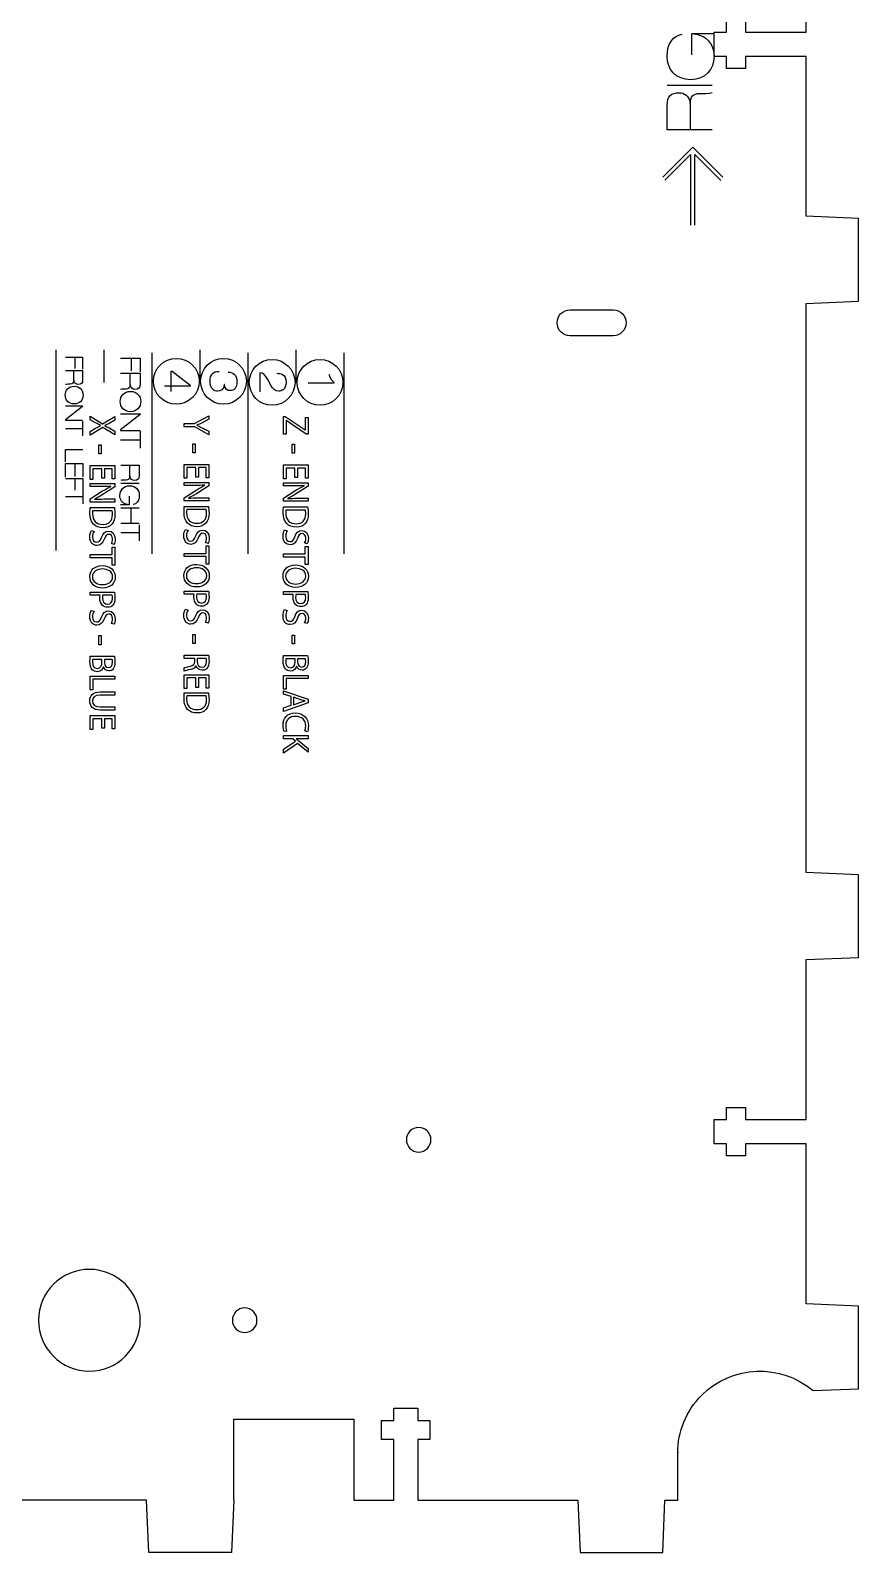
# Model space of a CAD drawing. Header units: millimetres. Extents: x -1100 to -75, y -506 to -118.
# Drawn here: x -857.7 to -761.7, y -478.3 to -301.8 of the extents above; entities that cross this region are included whole.
import ezdxf

# ---------------------------------------------------------------- set-up
doc = ezdxf.new("R2010")
doc.units = ezdxf.units.MM
doc.layers.add('CUTS', color=1, linetype='Continuous', true_color=0xff0000)
doc.layers.add('TEXT', color=5, linetype='Continuous', true_color=0x0000ff)

msp = doc.modelspace()

# ---------------------------------------------------------------- linework, layer by layer
at = {"layer": 'CUTS', "color": 1, "lineweight": 25, "true_color": 0xff0000}
for p, q in [((-815.56, -462.95), (-815.56, -461.51)), ((-815.56, -461.51), (-812.76, -461.51)), ((-812.76, -461.51), (-812.76, -462.95)), ((-834.1, -472.17), (-834.1, -462.78)), ((-834.1, -462.78), (-820.2, -462.78)), ((-820.2, -462.78), (-820.2, -472.17)), ((-816.96, -465.15), (-816.96, -462.95)), ((-816.96, -462.95), (-815.56, -462.95)), ((-812.76, -462.95), (-811.36, -462.95)), ((-811.36, -462.95), (-811.36, -465.15)), ((-815.56, -465.15), (-816.96, -465.15)), ((-815.56, -472.17), (-815.56, -465.15)), ((-811.36, -465.15), (-812.76, -465.15)), ((-812.76, -465.15), (-812.76, -472.17)), ((-844.2, -472.17), (-871.16, -472.17)), ((-843.95, -478.26), (-844.2, -472.17)), ((-834.1, -472.17), (-834.35, -478.26)), ((-820.2, -472.17), (-815.56, -472.17)), ((-834.35, -478.26), (-843.95, -478.26))]:
    msp.add_line(p, q, dxfattribs=at)
for points in [[(-774.78, -300.6), (-774.78, -302), (-767.76, -302), (-767.76, -283.43)], [(-766.95, -459.49), (-761.67, -459.28), (-761.67, -449.68), (-767.76, -449.43), (-767.76, -430.88), (-774.78, -430.88), (-774.78, -432.28), (-776.98, -432.28), (-776.98, -430.88), (-778.42, -430.88), (-778.42, -428.07), (-776.98, -428.07), (-776.98, -426.67), (-774.78, -426.67), (-774.78, -428.07), (-767.76, -428.07), (-767.76, -409.52), (-761.67, -409.27), (-761.67, -399.67), (-767.76, -399.42), (-767.76, -333.43), (-761.67, -333.18), (-761.67, -323.58), (-767.76, -323.33), (-767.76, -304.8), (-774.78, -304.8), (-774.78, -306.2), (-776.98, -306.2), (-776.98, -304.8), (-778.42, -304.8), (-778.42, -302), (-776.98, -302), (-776.98, -300.6)], [(-795.12, -334.18), (-790.12, -334.18)], [(-790.12, -337.18), (-795.12, -337.18), (-795.12, -337.18)], [(-812.76, -472.17), (-794.21, -472.17), (-793.96, -478.26), (-784.36, -478.26), (-784.11, -472.17), (-782.63, -472.17), (-782.63, -466.63), (-782.63, -466.69)]]:
    msp.add_lwpolyline(points, dxfattribs=at)
for points in [[(-796.62, -335.68), (-796.62, -334.85), (-795.94, -334.18), (-795.12, -334.18)], [(-790.12, -334.18), (-789.29, -334.18), (-788.62, -334.85), (-788.62, -335.68)], [(-795.12, -337.18), (-795.94, -337.18), (-796.62, -336.51), (-796.62, -335.68)], [(-788.62, -335.68), (-788.62, -336.51), (-789.29, -337.18), (-790.12, -337.18)], [(-812.66, -428.97), (-813.45, -428.97), (-814.09, -429.61), (-814.09, -430.39)], [(-814.09, -430.39), (-814.09, -431.18), (-813.45, -431.82), (-812.66, -431.82)], [(-811.24, -430.39), (-811.24, -429.61), (-811.88, -428.97), (-812.66, -428.97)], [(-812.66, -431.82), (-811.88, -431.82), (-811.24, -431.18), (-811.24, -430.39)], [(-850.84, -445.43), (-854.1, -445.43), (-856.74, -448.07), (-856.74, -451.33)], [(-844.94, -451.33), (-844.94, -448.07), (-847.58, -445.43), (-850.84, -445.43)], [(-832.84, -449.9), (-833.63, -449.9), (-834.26, -450.54), (-834.26, -451.33)], [(-831.41, -451.33), (-831.41, -450.54), (-832.05, -449.9), (-832.84, -449.9)], [(-856.74, -451.33), (-856.74, -454.59), (-854.1, -457.23), (-850.84, -457.23)], [(-850.84, -457.23), (-847.58, -457.23), (-844.94, -454.59), (-844.94, -451.33)], [(-834.26, -451.33), (-834.26, -452.12), (-833.63, -452.75), (-832.84, -452.75)], [(-832.84, -452.75), (-832.05, -452.75), (-831.41, -452.12), (-831.41, -451.33)], [(-779.85, -460.02), (-776.31, -456.48), (-770.69, -456.31), (-766.95, -459.49)], [(-782.63, -466.69), (-782.62, -464.28), (-781.69, -461.86), (-779.85, -460.02)]]:
    msp.add_open_spline(points, degree=3, dxfattribs=at)
at = {"layer": 'TEXT', "color": 5, "lineweight": 25, "true_color": 0x0000ff}
for points in [[(-780.98, -304.61), (-780.98, -302.16), (-778.54, -302.16)], [(-783.87, -308.14), (-778.65, -308.14)], [(-778.65, -313.31), (-783.86, -313.31), (-783.86, -310.45)], [(-781.2, -310.25), (-781.19, -310.26)], [(-781.19, -310.26), (-781.18, -313.31)], [(-784.37, -318.79), (-780.89, -315.31), (-777.42, -318.79)], [(-784.13, -319.16), (-781.14, -316.17), (-781.14, -324.35)], [(-780.64, -324.35), (-780.64, -316.17), (-777.64, -319.17)], [(-854.71, -338.8), (-854.71, -362.08)], [(-849.15, -338.8), (-849.15, -342.59)], [(-838.03, -338.8), (-838.03, -342.59)], [(-826.91, -338.8), (-826.91, -342.59)], [(-853.59, -339.67), (-851.62, -339.67), (-851.62, -341.06)], [(-852.54, -339.67), (-852.54, -340.98)], [(-847.22, -339.77), (-844.95, -339.77), (-844.95, -341.36)], [(-846, -339.77), (-846, -341.27)], [(-843.59, -339.17), (-843.59, -362.46)], [(-832.47, -339.17), (-832.47, -362.46)], [(-821.35, -339.17), (-821.35, -362.46)], [(-853.59, -341.21), (-851.62, -341.21), (-851.62, -342.29)], [(-852.63, -342.37), (-852.64, -341.21)], [(-847.22, -341.53), (-844.95, -341.53), (-844.95, -342.78)], [(-846.11, -342.86), (-846.11, -342.86), (-846.12, -341.53)], [(-841.36, -343.04), (-841.36, -341.28), (-841.25, -341.28), (-839.17, -342.93), (-839.17, -343.04), (-841.36, -343.04)], [(-831.08, -341.48), (-831.08, -343.7)], [(-829.77, -342.98), (-830.15, -342.25)], [(-852.63, -342.37), (-852.63, -342.37)], [(-841.36, -343.65), (-841.36, -343.04), (-842.15, -343.04)], [(-835.19, -342.85), (-835.2, -342.85)], [(-822.51, -342.58), (-822.51, -342.69), (-825.49, -342.69)], [(-853.59, -345.3), (-851.62, -345.3), (-851.62, -345.37), (-853.59, -346.92), (-853.59, -346.99), (-851.62, -346.99)], [(-851.62, -347.07), (-851.62, -348.77)], [(-850.12, -347.27), (-850.75, -346.93), (-850.75, -346.5), (-849.3, -347.38), (-847.89, -346.54), (-847.89, -346.97), (-848.56, -347.34)], [(-849.55, -347.59), (-849.55, -347.58)], [(-849.04, -347.6), (-849.04, -347.62)], [(-847.22, -346.23), (-844.95, -346.23), (-844.95, -346.31), (-847.22, -348.1), (-847.22, -348.17), (-844.95, -348.17)], [(-839.85, -347.35), (-838.64, -347.35), (-836.99, -346.45), (-836.99, -346.87), (-837.78, -347.27)], [(-837.78, -347.85), (-836.99, -348.26), (-836.99, -348.68), (-838.63, -347.73), (-839.85, -347.73), (-839.85, -347.35), (-839.85, -347.35)], [(-838.37, -347.56), (-838.37, -347.57)], [(-828.13, -346.53), (-825.82, -348.1), (-825.8, -348.1), (-825.8, -346.66), (-825.49, -346.66), (-825.49, -348.59), (-825.72, -348.59), (-828.02, -347.01), (-828.04, -347.01), (-828.04, -348.61), (-828.35, -348.61), (-828.35, -346.53), (-828.13, -346.53), (-828.13, -346.53)], [(-853.59, -347.92), (-851.62, -347.92)], [(-848.56, -347.87), (-847.89, -348.26), (-847.89, -348.69), (-849.28, -347.82), (-850.75, -348.71), (-850.75, -348.28), (-850.75, -348.28)], [(-850.75, -348.28), (-850.12, -347.91)], [(-847.22, -349.24), (-844.95, -349.24)], [(-844.95, -348.26), (-844.95, -350.22)], [(-853.61, -351.8), (-853.61, -350.39), (-851.6, -350.39)], [(-849.47, -349.84), (-849.47, -350.88), (-849.74, -350.88), (-849.74, -349.84), (-849.47, -349.84), (-849.47, -349.84)], [(-838.57, -349.71), (-838.57, -350.76), (-838.84, -350.76), (-838.84, -349.71), (-838.57, -349.71), (-838.57, -349.71)], [(-827.07, -349.76), (-827.07, -350.81), (-827.34, -350.81), (-827.34, -349.76), (-827.07, -349.76), (-827.07, -349.76)], [(-853.61, -353.57), (-853.61, -351.99), (-851.6, -351.99), (-851.6, -353.55)], [(-852.53, -351.99), (-852.53, -353.49)], [(-849.41, -353.7), (-849.41, -352.6), (-850.44, -352.6), (-850.44, -353.84), (-850.75, -353.84), (-850.75, -352.23), (-847.89, -352.23), (-847.89, -353.77), (-848.2, -353.77), (-848.2, -352.6), (-849.1, -352.6), (-849.1, -353.7), (-849.41, -353.7), (-849.41, -353.7)], [(-847.21, -352.18), (-845.05, -352.18), (-845.05, -353.37)], [(-846.15, -353.45), (-846.16, -353.44), (-846.16, -352.18)], [(-838.51, -353.58), (-838.51, -352.47), (-839.54, -352.47), (-839.54, -353.71), (-839.85, -353.71), (-839.85, -352.1), (-836.99, -352.1), (-836.99, -353.64), (-837.3, -353.64), (-837.3, -352.47), (-838.2, -352.47), (-838.2, -353.58), (-838.51, -353.58), (-838.51, -353.58)], [(-827.01, -353.63), (-827.01, -352.52), (-828.04, -352.52), (-828.04, -353.76), (-828.35, -353.76), (-828.35, -352.15), (-825.49, -352.15), (-825.49, -353.7), (-825.8, -353.7), (-825.8, -352.52), (-826.7, -352.52), (-826.7, -353.63), (-827.01, -353.63), (-827.01, -353.63)], [(-853.61, -353.75), (-851.6, -353.75), (-851.6, -355.16)], [(-852.53, -353.75), (-852.53, -355.08)], [(-850.75, -354.31), (-847.89, -354.31), (-847.89, -354.72), (-849.34, -355.63)], [(-849.53, -354.66), (-850.75, -354.66), (-850.75, -354.31), (-850.75, -354.31)], [(-848.35, -354.65), (-848.35, -354.64)], [(-845.05, -354.32), (-847.21, -354.32)], [(-839.85, -354.19), (-836.99, -354.19), (-836.99, -354.59), (-838.44, -355.5)], [(-838.63, -354.53), (-839.85, -354.53), (-839.85, -354.19), (-839.85, -354.19)], [(-837.45, -354.52), (-837.45, -354.51)], [(-828.35, -354.24), (-825.49, -354.24), (-825.49, -354.64), (-826.94, -355.55)], [(-827.13, -354.58), (-828.35, -354.58), (-828.35, -354.24), (-828.35, -354.24)], [(-825.95, -354.57), (-825.95, -354.56)], [(-853.61, -355.81), (-851.6, -355.81)], [(-851.6, -354.94), (-851.6, -356.67)], [(-849.09, -356.11), (-847.89, -356.11), (-847.89, -356.46), (-850.75, -356.46), (-850.75, -356.08), (-849.3, -355.18)], [(-850.26, -356.14), (-850.26, -356.15)], [(-846.24, -355.78), (-846.24, -356.79), (-847.25, -356.79)], [(-838.19, -355.98), (-836.99, -355.98), (-836.99, -356.33), (-839.85, -356.33), (-839.85, -355.96), (-838.4, -355.05)], [(-839.36, -356.01), (-839.36, -356.02)], [(-826.69, -356.03), (-825.49, -356.03), (-825.49, -356.38), (-828.35, -356.38), (-828.35, -356.01), (-826.9, -355.1)], [(-827.86, -356.06), (-827.86, -356.07)], [(-850.74, -357.1), (-847.94, -357.1), (-847.94, -357.1)], [(-848.2, -357.47), (-850.46, -357.47), (-850.46, -357.47)], [(-847.21, -357.12), (-845.05, -357.12)], [(-846.05, -357.12), (-846.05, -358.97)], [(-839.84, -356.97), (-837.04, -356.97), (-837.04, -356.97)], [(-837.3, -357.34), (-839.56, -357.34), (-839.56, -357.34)], [(-828.34, -357.02), (-825.54, -357.02), (-825.54, -357.02)], [(-825.8, -357.39), (-828.06, -357.39), (-828.06, -357.39)], [(-850.61, -359.78), (-850.3, -359.87), (-850.3, -359.87)], [(-845.05, -358.97), (-847.21, -358.97)], [(-845.05, -359.12), (-845.05, -360.97)], [(-839.71, -359.65), (-839.4, -359.75), (-839.4, -359.75)], [(-828.21, -359.7), (-827.9, -359.8), (-827.9, -359.8)], [(-848.21, -362.55), (-848.21, -361.68), (-847.89, -361.68), (-847.89, -363.79), (-848.21, -363.79), (-848.21, -362.92), (-850.75, -362.92), (-850.75, -362.55), (-848.21, -362.55), (-848.21, -362.55)], [(-847.99, -361.38), (-848.29, -361.28)], [(-847.21, -360.01), (-845.07, -360.01)], [(-837.31, -362.42), (-837.31, -361.55), (-836.99, -361.55), (-836.99, -363.66), (-837.31, -363.66), (-837.31, -362.79), (-839.85, -362.79), (-839.85, -362.42), (-837.31, -362.42), (-837.31, -362.42)], [(-837.09, -361.26), (-837.39, -361.15)], [(-825.81, -362.47), (-825.81, -361.6), (-825.49, -361.6), (-825.49, -363.72), (-825.81, -363.72), (-825.81, -362.84), (-828.35, -362.84), (-828.35, -362.47), (-825.81, -362.47), (-825.81, -362.47)], [(-825.59, -361.31), (-825.89, -361.21)], [(-849.6, -367.28), (-850.75, -367.28), (-850.75, -366.91), (-847.93, -366.91), (-847.93, -366.91)], [(-838.7, -367.15), (-839.85, -367.15), (-839.85, -366.79), (-837.03, -366.79), (-837.03, -366.79)], [(-827.2, -367.2), (-828.35, -367.2), (-828.35, -366.84), (-825.53, -366.84), (-825.53, -366.84)], [(-848.19, -367.28), (-849.3, -367.28), (-849.3, -367.28)], [(-837.29, -367.15), (-838.4, -367.15), (-838.4, -367.15)], [(-825.79, -367.2), (-826.9, -367.2), (-826.9, -367.2)], [(-850.61, -369.02), (-850.3, -369.12), (-850.3, -369.12)], [(-847.99, -370.63), (-848.29, -370.53)], [(-839.71, -368.89), (-839.4, -368.99), (-839.4, -368.99)], [(-837.09, -370.5), (-837.39, -370.4)], [(-828.21, -368.94), (-827.9, -369.04), (-827.9, -369.04)], [(-825.59, -370.55), (-825.89, -370.45)], [(-849.47, -371.95), (-849.47, -373), (-849.74, -373), (-849.74, -371.95), (-849.47, -371.95), (-849.47, -371.95)], [(-838.57, -371.83), (-838.57, -372.87), (-838.84, -372.87), (-838.84, -371.83), (-838.57, -371.83), (-838.57, -371.83)], [(-827.07, -371.88), (-827.07, -372.92), (-827.34, -372.92), (-827.34, -371.88), (-827.07, -371.88), (-827.07, -371.88)], [(-850.74, -374.35), (-847.94, -374.35), (-847.94, -374.35)], [(-849.38, -375.02), (-849.38, -374.71), (-850.47, -374.71), (-850.47, -374.71)], [(-849.21, -375.56), (-849.22, -375.56)], [(-849.1, -374.71), (-849.1, -375.05)], [(-848.18, -374.71), (-849.1, -374.71), (-849.1, -374.71)], [(-838.61, -374.93), (-838.61, -374.59), (-839.85, -374.59), (-839.85, -374.22), (-837.03, -374.22), (-837.03, -374.22)], [(-839.85, -376.08), (-839.85, -375.7)], [(-838.48, -375.44), (-838.49, -375.44)], [(-838.33, -374.59), (-838.33, -374.96)], [(-837.29, -374.59), (-838.33, -374.59), (-838.33, -374.59)], [(-828.34, -374.27), (-825.54, -374.27), (-825.54, -374.27)], [(-826.98, -374.94), (-826.98, -374.64), (-828.07, -374.64), (-828.07, -374.64)], [(-826.81, -375.48), (-826.82, -375.48)], [(-826.7, -374.64), (-826.7, -374.97)], [(-825.78, -374.64), (-826.7, -374.64), (-826.7, -374.64)], [(-847.89, -376.64), (-847.89, -377.01), (-850.44, -377.01), (-850.44, -378.23), (-850.75, -378.23), (-850.75, -376.64), (-847.89, -376.64), (-847.89, -376.64)], [(-838.51, -377.97), (-838.51, -376.86), (-839.54, -376.86), (-839.54, -378.1), (-839.85, -378.1), (-839.85, -376.49), (-836.99, -376.49), (-836.99, -378.04), (-837.3, -378.04), (-837.3, -376.86), (-838.2, -376.86), (-838.2, -377.97), (-838.51, -377.97), (-838.51, -377.97)], [(-825.49, -376.56), (-825.49, -376.93), (-828.04, -376.93), (-828.04, -378.15), (-828.35, -378.15), (-828.35, -376.56), (-825.49, -376.56), (-825.49, -376.56)], [(-847.89, -378.85), (-849.59, -378.85)], [(-849.57, -378.48), (-847.89, -378.48), (-847.89, -378.85), (-847.89, -378.85)], [(-839.84, -378.58), (-837.04, -378.58), (-837.04, -378.58)], [(-837.3, -378.95), (-839.56, -378.95), (-839.56, -378.95)], [(-827.45, -379.02), (-828.35, -378.73), (-828.35, -378.35), (-825.49, -379.32), (-825.49, -379.76), (-828.35, -380.73), (-828.35, -380.34), (-827.45, -380.03), (-827.45, -379.02), (-827.45, -379.02)], [(-826.34, -379.38), (-827.16, -379.1), (-827.16, -379.96), (-827.16, -379.96)], [(-849.59, -380.21), (-847.89, -380.21), (-847.89, -380.58), (-849.56, -380.58)], [(-827.16, -379.96), (-826.34, -379.68)], [(-825.82, -379.53), (-825.82, -379.52)], [(-849.41, -382.7), (-849.41, -381.59), (-850.44, -381.59), (-850.44, -382.83), (-850.75, -382.83), (-850.75, -381.22), (-847.89, -381.22), (-847.89, -382.77), (-848.2, -382.77), (-848.2, -381.59), (-849.1, -381.59), (-849.1, -382.7), (-849.41, -382.7), (-849.41, -382.7)], [(-826.56, -384.15), (-825.49, -385.02), (-825.49, -385.48), (-826.7, -384.45), (-828.35, -385.56), (-828.35, -385.12), (-826.95, -384.19), (-827.26, -383.91), (-828.35, -383.91), (-828.35, -383.54), (-825.49, -383.54), (-825.49, -383.54)], [(-827.96, -383.01), (-828.26, -383.08), (-828.26, -383.08)], [(-825.49, -383.54), (-825.49, -383.91), (-826.87, -383.91), (-826.87, -383.93)], [(-825.57, -383.09), (-825.87, -382.99)]]:
    msp.add_lwpolyline(points, dxfattribs=at)
for points in [[(-783.86, -304.8), (-783.86, -303.17), (-783.14, -302.42), (-782.13, -302.23)], [(-780.98, -302.16), (-780.38, -302.23), (-780.11, -302.34), (-780.11, -302.34)], [(-780.11, -302.34), (-778.91, -302.7), (-778.42, -303.71), (-778.42, -304.8)], [(-781.14, -307.5), (-782.86, -307.5), (-783.86, -306.29), (-783.86, -304.8)], [(-778.42, -304.8), (-778.42, -306.29), (-779.42, -307.5), (-781.14, -307.5)], [(-783.86, -310.45), (-783.86, -309.4), (-783.37, -309.01), (-782.44, -309.01)], [(-782.44, -309.01), (-781.95, -309.01), (-781.25, -309.34), (-781.2, -310.25)], [(-781.19, -310.26), (-781.18, -309.45), (-780.81, -309.1), (-780.09, -309.1)], [(-780.09, -309.1), (-779.9, -309.1), (-778.86, -309.09), (-778.65, -308.99)], [(-843.42, -342.46), (-843.42, -341), (-842.23, -339.81), (-840.76, -339.81)], [(-840.76, -339.81), (-839.29, -339.81), (-838.1, -341), (-838.1, -342.46)], [(-837.95, -342.46), (-837.95, -341), (-836.76, -339.81), (-835.29, -339.81)], [(-835.29, -339.81), (-833.83, -339.81), (-832.64, -341), (-832.64, -342.46)], [(-832.31, -342.59), (-832.31, -341.12), (-831.13, -339.93), (-829.66, -339.93)], [(-829.66, -339.93), (-828.19, -339.93), (-827, -341.12), (-827, -342.59)], [(-826.76, -342.59), (-826.76, -341.12), (-825.57, -339.93), (-824.1, -339.93)], [(-824.1, -339.93), (-822.63, -339.93), (-821.45, -341.12), (-821.45, -342.59)], [(-851.62, -342.29), (-851.62, -342.69), (-851.8, -342.84), (-852.16, -342.84)], [(-836.85, -342.46), (-836.85, -341.68), (-836.46, -341.31), (-835.87, -341.31)], [(-835.87, -341.31), (-835.84, -341.31), (-835.81, -341.32), (-835.78, -341.32)], [(-834.74, -341.4), (-834.12, -341.43), (-833.74, -341.69), (-833.74, -342.53)], [(-830.15, -342.25), (-830.46, -341.71), (-830.64, -341.49), (-831.08, -341.48)], [(-829.09, -341.54), (-828.77, -341.54), (-828.04, -341.55), (-828.04, -342.6)], [(-823.08, -341.64), (-822.96, -342.1), (-822.72, -342.4), (-822.51, -342.58)], [(-853.64, -344.07), (-853.64, -343.5), (-853.26, -343.04), (-852.6, -343.04)], [(-852.6, -345.09), (-853.26, -345.09), (-853.64, -344.63), (-853.64, -344.07)], [(-853.05, -342.8), (-853.12, -342.8), (-853.51, -342.81), (-853.59, -342.85)], [(-852.63, -342.37), (-852.64, -342.67), (-852.78, -342.8), (-853.05, -342.8)], [(-852.16, -342.84), (-852.34, -342.84), (-852.61, -342.71), (-852.63, -342.37)], [(-852.6, -343.04), (-851.95, -343.04), (-851.57, -343.5), (-851.57, -344.07)], [(-851.57, -344.07), (-851.57, -344.63), (-851.95, -345.09), (-852.6, -345.09)], [(-847.27, -344.81), (-847.27, -344.17), (-846.83, -343.64), (-846.08, -343.64)], [(-846.59, -343.36), (-846.67, -343.36), (-847.12, -343.37), (-847.22, -343.41)], [(-846.11, -342.86), (-846.12, -343.21), (-846.28, -343.36), (-846.59, -343.36)], [(-845.57, -343.4), (-845.78, -343.4), (-846.08, -343.26), (-846.11, -342.86)], [(-846.08, -343.64), (-845.33, -343.64), (-844.89, -344.17), (-844.89, -344.81)], [(-844.95, -342.78), (-844.95, -343.23), (-845.16, -343.4), (-845.57, -343.4)], [(-840.76, -345.12), (-842.23, -345.12), (-843.42, -343.93), (-843.42, -342.46)], [(-838.1, -342.46), (-838.1, -343.93), (-839.29, -345.12), (-840.76, -345.12)], [(-835.29, -345.12), (-836.76, -345.12), (-837.95, -343.93), (-837.95, -342.46)], [(-835.99, -343.62), (-836.32, -343.62), (-836.85, -343.4), (-836.85, -342.46)], [(-835.2, -342.85), (-835.26, -343.42), (-835.59, -343.62), (-835.99, -343.62)], [(-832.64, -342.46), (-832.64, -343.93), (-833.83, -345.12), (-835.29, -345.12)], [(-834.52, -343.55), (-834.81, -343.55), (-835.13, -343.38), (-835.19, -342.85)], [(-833.74, -342.53), (-833.74, -343.24), (-834.06, -343.55), (-834.52, -343.55)], [(-829.66, -345.24), (-831.13, -345.24), (-832.31, -344.06), (-832.31, -342.59)], [(-828.87, -343.61), (-829.31, -343.61), (-829.56, -343.35), (-829.77, -342.98)], [(-827, -342.59), (-827, -344.06), (-828.19, -345.24), (-829.66, -345.24)], [(-828.04, -342.6), (-828.04, -343.44), (-828.59, -343.61), (-828.87, -343.61)], [(-824.1, -345.24), (-825.57, -345.24), (-826.76, -344.06), (-826.76, -342.59)], [(-821.45, -342.59), (-821.45, -344.06), (-822.63, -345.24), (-824.1, -345.24)], [(-846.08, -345.99), (-846.83, -345.99), (-847.27, -345.46), (-847.27, -344.81)], [(-844.89, -344.81), (-844.89, -345.46), (-845.33, -345.99), (-846.08, -345.99)], [(-849.55, -347.58), (-849.72, -347.5), (-849.87, -347.41), (-850.12, -347.27)], [(-850.12, -347.91), (-849.87, -347.76), (-849.72, -347.68), (-849.55, -347.59)], [(-848.56, -347.34), (-848.75, -347.45), (-848.89, -347.53), (-849.04, -347.6)], [(-849.04, -347.62), (-848.88, -347.7), (-848.74, -347.77), (-848.56, -347.87)], [(-837.78, -347.27), (-838, -347.38), (-838.17, -347.47), (-838.37, -347.56)], [(-838.37, -347.57), (-838.18, -347.64), (-838, -347.74), (-837.78, -347.85)], [(-848.35, -354.64), (-848.71, -354.66), (-849.05, -354.66), (-849.53, -354.66)], [(-849.3, -355.18), (-848.98, -354.98), (-848.66, -354.79), (-848.35, -354.65)], [(-847.3, -355.7), (-847.3, -355.08), (-846.89, -354.58), (-846.18, -354.58)], [(-846.61, -353.92), (-846.69, -353.92), (-847.12, -353.93), (-847.21, -353.97)], [(-846.16, -353.44), (-846.16, -353.78), (-846.32, -353.92), (-846.61, -353.92)], [(-846.18, -354.58), (-845.46, -354.58), (-845.05, -355.08), (-845.05, -355.7)], [(-845.64, -353.96), (-845.85, -353.96), (-846.13, -353.82), (-846.15, -353.45)], [(-845.05, -353.37), (-845.05, -353.8), (-845.26, -353.96), (-845.64, -353.96)], [(-837.45, -354.51), (-837.81, -354.53), (-838.15, -354.53), (-838.63, -354.53)], [(-838.4, -355.05), (-838.08, -354.85), (-837.76, -354.66), (-837.45, -354.52)], [(-825.95, -354.56), (-826.31, -354.58), (-826.65, -354.58), (-827.13, -354.58)], [(-826.9, -355.1), (-826.58, -354.9), (-826.26, -354.71), (-825.95, -354.57)], [(-849.34, -355.63), (-849.67, -355.84), (-849.97, -356.01), (-850.26, -356.14)], [(-850.26, -356.15), (-849.88, -356.12), (-849.53, -356.11), (-849.09, -356.11)], [(-846.6, -356.72), (-847.1, -356.57), (-847.3, -356.15), (-847.3, -355.7)], [(-845.05, -355.7), (-845.05, -356.37), (-845.35, -356.68), (-845.77, -356.76)], [(-838.44, -355.5), (-838.77, -355.71), (-839.07, -355.88), (-839.36, -356.01)], [(-839.36, -356.02), (-838.98, -355.99), (-838.63, -355.98), (-838.19, -355.98)], [(-826.94, -355.55), (-827.27, -355.76), (-827.57, -355.93), (-827.86, -356.06)], [(-827.86, -356.07), (-827.48, -356.04), (-827.13, -356.03), (-826.69, -356.03)], [(-850.77, -357.77), (-850.77, -357.5), (-850.76, -357.29), (-850.74, -357.1)], [(-850.36, -359.03), (-850.63, -358.76), (-850.77, -358.32), (-850.77, -357.77)], [(-850.46, -357.47), (-850.47, -357.56), (-850.47, -357.7), (-850.47, -357.84)], [(-850.47, -357.84), (-850.47, -358.63), (-850.03, -359.05), (-849.26, -359.05)], [(-849.26, -359.05), (-848.59, -359.06), (-848.16, -358.68), (-848.16, -357.9)], [(-847.87, -357.88), (-847.87, -358.41), (-848, -358.79), (-848.23, -359.04)], [(-848.16, -357.9), (-848.16, -357.71), (-848.18, -357.57), (-848.2, -357.47)], [(-847.94, -357.1), (-847.9, -357.32), (-847.87, -357.59), (-847.87, -357.88)], [(-846.24, -356.79), (-846.49, -356.76), (-846.6, -356.72), (-846.6, -356.72)], [(-839.87, -357.64), (-839.87, -357.37), (-839.86, -357.16), (-839.84, -356.97)], [(-839.46, -358.91), (-839.73, -358.64), (-839.87, -358.2), (-839.87, -357.64)], [(-839.56, -357.34), (-839.57, -357.43), (-839.58, -357.57), (-839.58, -357.71)], [(-839.58, -357.71), (-839.58, -358.5), (-839.14, -358.93), (-838.36, -358.93)], [(-838.36, -358.93), (-837.69, -358.93), (-837.26, -358.55), (-837.26, -357.77)], [(-836.97, -357.76), (-836.97, -358.28), (-837.1, -358.66), (-837.33, -358.91)], [(-837.26, -357.77), (-837.26, -357.58), (-837.28, -357.44), (-837.3, -357.34)], [(-837.04, -356.97), (-837, -357.2), (-836.97, -357.46), (-836.97, -357.76)], [(-828.37, -357.69), (-828.37, -357.43), (-828.36, -357.21), (-828.34, -357.02)], [(-827.96, -358.96), (-828.23, -358.69), (-828.37, -358.25), (-828.37, -357.69)], [(-828.06, -357.39), (-828.07, -357.48), (-828.07, -357.62), (-828.07, -357.76)], [(-828.07, -357.76), (-828.07, -358.55), (-827.63, -358.98), (-826.87, -358.98)], [(-826.87, -358.98), (-826.19, -358.98), (-825.76, -358.6), (-825.76, -357.82)], [(-825.47, -357.81), (-825.47, -358.34), (-825.6, -358.71), (-825.83, -358.96)], [(-825.76, -357.82), (-825.76, -357.63), (-825.78, -357.49), (-825.8, -357.39)], [(-825.54, -357.02), (-825.5, -357.25), (-825.47, -357.51), (-825.47, -357.81)], [(-850.79, -360.5), (-850.79, -360.23), (-850.71, -359.93), (-850.61, -359.78)], [(-850.3, -359.87), (-850.4, -360.04), (-850.48, -360.27), (-850.48, -360.53)], [(-849.25, -359.44), (-849.72, -359.44), (-850.1, -359.3), (-850.36, -359.03)], [(-849.43, -360.59), (-849.26, -360.12), (-849.02, -359.83), (-848.62, -359.83)], [(-848.23, -359.04), (-848.46, -359.3), (-848.79, -359.44), (-849.25, -359.44)], [(-848.62, -359.83), (-848.18, -359.83), (-847.85, -360.2), (-847.85, -360.76)], [(-839.89, -360.38), (-839.89, -360.1), (-839.81, -359.8), (-839.71, -359.65)], [(-839.4, -359.75), (-839.5, -359.91), (-839.58, -360.15), (-839.58, -360.4)], [(-838.35, -359.32), (-838.82, -359.32), (-839.2, -359.17), (-839.46, -358.91)], [(-838.53, -360.46), (-838.36, -359.99), (-838.12, -359.71), (-837.72, -359.71)], [(-837.33, -358.91), (-837.56, -359.17), (-837.89, -359.32), (-838.35, -359.32)], [(-837.72, -359.71), (-837.28, -359.71), (-836.95, -360.08), (-836.95, -360.63)], [(-828.39, -360.43), (-828.39, -360.15), (-828.31, -359.85), (-828.21, -359.7)], [(-827.9, -359.8), (-828, -359.96), (-828.08, -360.2), (-828.08, -360.45)], [(-826.85, -359.37), (-827.32, -359.37), (-827.7, -359.22), (-827.96, -358.96)], [(-827.03, -360.51), (-826.87, -360.05), (-826.62, -359.76), (-826.22, -359.76)], [(-825.83, -358.96), (-826.06, -359.22), (-826.39, -359.37), (-826.85, -359.37)], [(-826.22, -359.76), (-825.78, -359.76), (-825.45, -360.13), (-825.45, -360.68)], [(-849.97, -361.5), (-850.41, -361.5), (-850.79, -361.18), (-850.79, -360.5)], [(-850.48, -360.53), (-850.48, -360.9), (-850.28, -361.12), (-850, -361.12)], [(-850, -361.12), (-849.73, -361.12), (-849.58, -360.97), (-849.43, -360.59)], [(-849.13, -360.77), (-849.32, -361.26), (-849.55, -361.5), (-849.97, -361.5)], [(-848.58, -360.21), (-848.85, -360.21), (-848.98, -360.38), (-849.13, -360.77)], [(-848.15, -360.74), (-848.15, -360.35), (-848.38, -360.21), (-848.58, -360.21)], [(-848.29, -361.28), (-848.23, -361.19), (-848.15, -361), (-848.15, -360.74)], [(-847.85, -360.76), (-847.85, -361.04), (-847.91, -361.26), (-847.99, -361.38)], [(-839.07, -361.37), (-839.51, -361.37), (-839.89, -361.05), (-839.89, -360.38)], [(-839.58, -360.4), (-839.58, -360.78), (-839.38, -361), (-839.1, -361)], [(-839.1, -361), (-838.83, -361), (-838.68, -360.85), (-838.53, -360.46)], [(-838.23, -360.65), (-838.42, -361.13), (-838.65, -361.37), (-839.07, -361.37)], [(-837.68, -360.08), (-837.95, -360.08), (-838.08, -360.25), (-838.23, -360.65)], [(-837.25, -360.62), (-837.25, -360.23), (-837.48, -360.08), (-837.68, -360.08)], [(-837.39, -361.15), (-837.33, -361.07), (-837.25, -360.87), (-837.25, -360.62)], [(-836.95, -360.63), (-836.95, -360.92), (-837.02, -361.13), (-837.09, -361.26)], [(-827.57, -361.42), (-828.01, -361.42), (-828.39, -361.1), (-828.39, -360.43)], [(-828.08, -360.45), (-828.08, -360.83), (-827.88, -361.05), (-827.6, -361.05)], [(-827.6, -361.05), (-827.33, -361.05), (-827.18, -360.9), (-827.03, -360.51)], [(-826.73, -360.7), (-826.92, -361.18), (-827.15, -361.42), (-827.57, -361.42)], [(-826.18, -360.13), (-826.45, -360.13), (-826.58, -360.3), (-826.73, -360.7)], [(-825.75, -360.67), (-825.75, -360.28), (-825.99, -360.13), (-826.18, -360.13)], [(-825.89, -361.21), (-825.83, -361.12), (-825.75, -360.93), (-825.75, -360.67)], [(-825.45, -360.68), (-825.45, -360.97), (-825.52, -361.18), (-825.59, -361.31)], [(-850.79, -365.11), (-850.79, -364.35), (-850.2, -363.83), (-849.34, -363.83)], [(-849.29, -366.43), (-850.27, -366.43), (-850.79, -365.84), (-850.79, -365.11)], [(-849.33, -364.22), (-849.95, -364.22), (-850.49, -364.55), (-850.49, -365.13)], [(-850.49, -365.13), (-850.49, -365.71), (-849.95, -366.04), (-849.31, -366.04)], [(-849.34, -363.83), (-848.44, -363.83), (-847.84, -364.38), (-847.84, -365.15)], [(-848.14, -365.13), (-848.14, -364.52), (-848.71, -364.22), (-849.33, -364.22)], [(-849.31, -366.04), (-848.74, -366.04), (-848.14, -365.75), (-848.14, -365.13)], [(-847.84, -365.15), (-847.84, -365.93), (-848.44, -366.43), (-849.29, -366.43)], [(-839.89, -364.98), (-839.89, -364.22), (-839.3, -363.7), (-838.44, -363.7)], [(-838.39, -366.31), (-839.37, -366.31), (-839.89, -365.71), (-839.89, -364.98)], [(-838.43, -364.09), (-839.05, -364.09), (-839.59, -364.42), (-839.59, -365)], [(-839.59, -365), (-839.59, -365.59), (-839.05, -365.92), (-838.41, -365.92)], [(-838.44, -363.7), (-837.54, -363.7), (-836.94, -364.26), (-836.94, -365.02)], [(-837.24, -365.01), (-837.24, -364.39), (-837.81, -364.09), (-838.43, -364.09)], [(-838.41, -365.92), (-837.84, -365.92), (-837.24, -365.62), (-837.24, -365.01)], [(-836.94, -365.02), (-836.94, -365.8), (-837.54, -366.31), (-838.39, -366.31)], [(-828.39, -365.03), (-828.39, -364.27), (-827.8, -363.75), (-826.94, -363.75)], [(-826.89, -366.36), (-827.87, -366.36), (-828.39, -365.76), (-828.39, -365.03)], [(-826.93, -364.14), (-827.55, -364.14), (-828.09, -364.47), (-828.09, -365.05)], [(-828.09, -365.05), (-828.09, -365.64), (-827.55, -365.97), (-826.91, -365.97)], [(-826.94, -363.75), (-826.04, -363.75), (-825.44, -364.31), (-825.44, -365.07)], [(-825.74, -365.06), (-825.74, -364.44), (-826.31, -364.14), (-826.93, -364.14)], [(-826.91, -365.97), (-826.34, -365.97), (-825.74, -365.67), (-825.74, -365.06)], [(-825.44, -365.07), (-825.44, -365.85), (-826.04, -366.36), (-826.89, -366.36)], [(-847.93, -366.91), (-847.9, -367.09), (-847.87, -367.32), (-847.87, -367.62)], [(-837.03, -366.79), (-837, -366.96), (-836.97, -367.2), (-836.97, -367.49)], [(-825.53, -366.84), (-825.5, -367.01), (-825.47, -367.25), (-825.47, -367.54)], [(-849.63, -367.58), (-849.63, -367.47), (-849.62, -367.36), (-849.6, -367.28)], [(-849.32, -368.45), (-849.52, -368.25), (-849.63, -367.94), (-849.63, -367.58)], [(-849.3, -367.28), (-849.32, -367.36), (-849.33, -367.46), (-849.33, -367.59)], [(-849.33, -367.59), (-849.33, -368.03), (-849.11, -368.3), (-848.73, -368.3)], [(-848.71, -368.67), (-848.96, -368.67), (-849.17, -368.59), (-849.32, -368.45)], [(-848.73, -368.3), (-848.35, -368.3), (-848.16, -368.03), (-848.16, -367.63)], [(-848.11, -368.42), (-848.25, -368.57), (-848.45, -368.67), (-848.71, -368.67)], [(-848.16, -367.63), (-848.16, -367.47), (-848.18, -367.34), (-848.19, -367.28)], [(-847.87, -367.62), (-847.87, -367.98), (-847.96, -368.25), (-848.11, -368.42)], [(-838.73, -367.45), (-838.73, -367.34), (-838.72, -367.24), (-838.7, -367.15)], [(-838.42, -368.32), (-838.62, -368.12), (-838.73, -367.81), (-838.73, -367.45)], [(-838.4, -367.15), (-838.42, -367.23), (-838.43, -367.34), (-838.43, -367.46)], [(-838.43, -367.46), (-838.43, -367.9), (-838.21, -368.17), (-837.83, -368.17)], [(-837.81, -368.54), (-838.06, -368.54), (-838.27, -368.47), (-838.42, -368.32)], [(-837.83, -368.17), (-837.45, -368.17), (-837.26, -367.9), (-837.26, -367.5)], [(-837.21, -368.29), (-837.35, -368.44), (-837.55, -368.54), (-837.81, -368.54)], [(-837.26, -367.5), (-837.26, -367.34), (-837.28, -367.22), (-837.29, -367.15)], [(-836.97, -367.49), (-836.97, -367.86), (-837.06, -368.12), (-837.21, -368.29)], [(-827.23, -367.5), (-827.23, -367.39), (-827.22, -367.29), (-827.2, -367.2)], [(-826.92, -368.37), (-827.12, -368.17), (-827.23, -367.86), (-827.23, -367.5)], [(-826.9, -367.2), (-826.92, -367.28), (-826.93, -367.39), (-826.93, -367.51)], [(-826.93, -367.51), (-826.93, -367.95), (-826.71, -368.22), (-826.33, -368.22)], [(-826.31, -368.59), (-826.56, -368.59), (-826.77, -368.52), (-826.92, -368.37)], [(-826.33, -368.22), (-825.95, -368.22), (-825.76, -367.95), (-825.76, -367.55)], [(-825.71, -368.34), (-825.84, -368.5), (-826.05, -368.59), (-826.31, -368.59)], [(-825.76, -367.55), (-825.76, -367.39), (-825.78, -367.27), (-825.79, -367.2)], [(-825.47, -367.54), (-825.47, -367.91), (-825.56, -368.17), (-825.71, -368.34)], [(-850.79, -369.75), (-850.79, -369.47), (-850.71, -369.17), (-850.61, -369.02)], [(-849.97, -370.74), (-850.41, -370.74), (-850.79, -370.42), (-850.79, -369.75)], [(-850.3, -369.12), (-850.4, -369.28), (-850.48, -369.52), (-850.48, -369.77)], [(-850.48, -369.77), (-850.48, -370.15), (-850.28, -370.37), (-850, -370.37)], [(-850, -370.37), (-849.73, -370.37), (-849.58, -370.22), (-849.43, -369.83)], [(-849.13, -370.02), (-849.32, -370.5), (-849.55, -370.74), (-849.97, -370.74)], [(-849.43, -369.83), (-849.26, -369.37), (-849.02, -369.08), (-848.62, -369.08)], [(-848.58, -369.45), (-848.85, -369.45), (-848.98, -369.63), (-849.13, -370.02)], [(-848.62, -369.08), (-848.18, -369.08), (-847.85, -369.45), (-847.85, -370)], [(-848.15, -369.99), (-848.15, -369.6), (-848.38, -369.45), (-848.58, -369.45)], [(-848.29, -370.53), (-848.23, -370.44), (-848.15, -370.25), (-848.15, -369.99)], [(-847.85, -370), (-847.85, -370.29), (-847.91, -370.51), (-847.99, -370.63)], [(-839.89, -369.62), (-839.89, -369.35), (-839.81, -369.05), (-839.71, -368.89)], [(-839.07, -370.62), (-839.51, -370.62), (-839.89, -370.29), (-839.89, -369.62)], [(-839.4, -368.99), (-839.5, -369.16), (-839.58, -369.39), (-839.58, -369.65)], [(-839.58, -369.65), (-839.58, -370.02), (-839.38, -370.24), (-839.1, -370.24)], [(-839.1, -370.24), (-838.83, -370.24), (-838.68, -370.09), (-838.53, -369.71)], [(-838.23, -369.89), (-838.42, -370.37), (-838.65, -370.62), (-839.07, -370.62)], [(-838.53, -369.71), (-838.36, -369.24), (-838.12, -368.95), (-837.72, -368.95)], [(-837.68, -369.32), (-837.95, -369.32), (-838.08, -369.5), (-838.23, -369.89)], [(-837.72, -368.95), (-837.28, -368.95), (-836.95, -369.32), (-836.95, -369.88)], [(-837.25, -369.86), (-837.25, -369.47), (-837.48, -369.32), (-837.68, -369.32)], [(-837.39, -370.4), (-837.33, -370.31), (-837.25, -370.12), (-837.25, -369.86)], [(-836.95, -369.88), (-836.95, -370.16), (-837.02, -370.38), (-837.09, -370.5)], [(-828.39, -369.67), (-828.39, -369.4), (-828.31, -369.1), (-828.21, -368.94)], [(-827.57, -370.67), (-828.01, -370.67), (-828.39, -370.35), (-828.39, -369.67)], [(-827.9, -369.04), (-828, -369.21), (-828.08, -369.44), (-828.08, -369.7)], [(-828.08, -369.7), (-828.08, -370.07), (-827.88, -370.29), (-827.6, -370.29)], [(-827.6, -370.29), (-827.33, -370.29), (-827.18, -370.14), (-827.03, -369.76)], [(-826.73, -369.94), (-826.92, -370.43), (-827.15, -370.67), (-827.57, -370.67)], [(-827.03, -369.76), (-826.87, -369.29), (-826.62, -369), (-826.22, -369)], [(-826.18, -369.38), (-826.45, -369.38), (-826.58, -369.55), (-826.73, -369.94)], [(-826.22, -369), (-825.78, -369), (-825.45, -369.37), (-825.45, -369.93)], [(-825.75, -369.91), (-825.75, -369.52), (-825.99, -369.38), (-826.18, -369.38)], [(-825.89, -370.45), (-825.83, -370.36), (-825.75, -370.17), (-825.75, -369.91)], [(-825.45, -369.93), (-825.45, -370.21), (-825.52, -370.43), (-825.59, -370.55)], [(-850.77, -374.92), (-850.77, -374.66), (-850.75, -374.47), (-850.74, -374.35)], [(-850.5, -375.9), (-850.69, -375.7), (-850.77, -375.38), (-850.77, -374.92)], [(-850.47, -374.71), (-850.48, -374.79), (-850.48, -374.89), (-850.48, -375.02)], [(-850.48, -375.02), (-850.48, -375.4), (-850.34, -375.75), (-849.93, -375.75)], [(-849.93, -375.75), (-849.54, -375.75), (-849.38, -375.42), (-849.38, -375.02)], [(-849.22, -375.56), (-849.29, -375.83), (-849.51, -376.14), (-849.93, -376.14)], [(-848.58, -376.04), (-848.86, -376.04), (-849.1, -375.85), (-849.21, -375.56)], [(-849.1, -375.05), (-849.1, -375.43), (-848.9, -375.66), (-848.62, -375.66)], [(-848.62, -375.66), (-848.29, -375.66), (-848.16, -375.41), (-848.16, -375.04)], [(-848.08, -375.8), (-848.19, -375.95), (-848.36, -376.04), (-848.58, -376.04)], [(-848.16, -375.04), (-848.16, -374.87), (-848.17, -374.77), (-848.18, -374.71)], [(-847.87, -375.02), (-847.87, -375.39), (-847.94, -375.62), (-848.08, -375.8)], [(-847.94, -374.35), (-847.9, -374.51), (-847.87, -374.77), (-847.87, -375.02)], [(-839.85, -375.7), (-839.76, -375.65), (-839.52, -375.59), (-839.16, -375.51)], [(-839.06, -375.86), (-839.46, -375.95), (-839.74, -376.02), (-839.85, -376.08)], [(-839.16, -375.51), (-838.77, -375.42), (-838.62, -375.27), (-838.61, -374.93)], [(-838.49, -375.44), (-838.56, -375.66), (-838.77, -375.79), (-839.06, -375.86)], [(-837.75, -375.97), (-838.12, -375.97), (-838.37, -375.74), (-838.48, -375.44)], [(-838.33, -374.96), (-838.33, -375.36), (-838.11, -375.61), (-837.79, -375.61)], [(-837.79, -375.61), (-837.42, -375.61), (-837.26, -375.34), (-837.26, -374.95)], [(-837.21, -375.75), (-837.33, -375.89), (-837.53, -375.97), (-837.75, -375.97)], [(-837.26, -374.95), (-837.26, -374.77), (-837.27, -374.65), (-837.29, -374.59)], [(-836.97, -374.93), (-836.97, -375.32), (-837.05, -375.58), (-837.21, -375.75)], [(-837.03, -374.22), (-837, -374.41), (-836.97, -374.68), (-836.97, -374.93)], [(-828.37, -374.84), (-828.37, -374.59), (-828.35, -374.39), (-828.34, -374.27)], [(-828.1, -375.82), (-828.29, -375.63), (-828.37, -375.31), (-828.37, -374.84)], [(-827.53, -376.07), (-827.78, -376.07), (-827.97, -375.97), (-828.1, -375.82)], [(-828.07, -374.64), (-828.08, -374.71), (-828.08, -374.82), (-828.08, -374.95)], [(-828.08, -374.95), (-828.08, -375.33), (-827.94, -375.68), (-827.53, -375.68)], [(-827.53, -375.68), (-827.14, -375.68), (-826.98, -375.34), (-826.98, -374.94)], [(-826.82, -375.48), (-826.89, -375.75), (-827.11, -376.07), (-827.53, -376.07)], [(-826.18, -375.96), (-826.46, -375.96), (-826.7, -375.78), (-826.81, -375.48)], [(-826.7, -374.97), (-826.7, -375.36), (-826.5, -375.59), (-826.22, -375.59)], [(-826.22, -375.59), (-825.89, -375.59), (-825.76, -375.34), (-825.76, -374.96)], [(-825.68, -375.72), (-825.79, -375.87), (-825.96, -375.96), (-826.18, -375.96)], [(-825.76, -374.96), (-825.76, -374.79), (-825.77, -374.7), (-825.78, -374.64)], [(-825.47, -374.94), (-825.47, -375.31), (-825.54, -375.55), (-825.68, -375.72)], [(-825.54, -374.27), (-825.5, -374.43), (-825.47, -374.69), (-825.47, -374.94)], [(-849.93, -376.14), (-850.18, -376.14), (-850.37, -376.05), (-850.5, -375.9)], [(-850.79, -379.51), (-850.79, -378.92), (-850.46, -378.48), (-849.57, -378.48)], [(-849.59, -378.85), (-850.22, -378.85), (-850.49, -379.14), (-850.49, -379.52)], [(-839.87, -379.25), (-839.87, -378.98), (-839.86, -378.77), (-839.84, -378.58)], [(-839.46, -380.51), (-839.73, -380.24), (-839.87, -379.8), (-839.87, -379.25)], [(-839.56, -378.95), (-839.57, -379.04), (-839.58, -379.18), (-839.58, -379.32)], [(-839.58, -379.32), (-839.58, -380.11), (-839.14, -380.53), (-838.36, -380.53)], [(-838.36, -380.53), (-837.69, -380.54), (-837.26, -380.16), (-837.26, -379.38)], [(-836.97, -379.36), (-836.97, -379.89), (-837.1, -380.27), (-837.33, -380.52)], [(-837.26, -379.38), (-837.26, -379.19), (-837.28, -379.04), (-837.3, -378.95)], [(-837.04, -378.58), (-837, -378.8), (-836.97, -379.07), (-836.97, -379.36)], [(-825.82, -379.52), (-825.98, -379.48), (-826.16, -379.44), (-826.34, -379.38)], [(-849.56, -380.58), (-850.44, -380.58), (-850.79, -380.12), (-850.79, -379.51)], [(-850.49, -379.52), (-850.49, -379.94), (-850.21, -380.21), (-849.59, -380.21)], [(-838.35, -380.92), (-838.82, -380.92), (-839.2, -380.78), (-839.46, -380.51)], [(-837.33, -380.52), (-837.56, -380.78), (-837.89, -380.92), (-838.35, -380.92)], [(-828.39, -382.33), (-828.39, -381.52), (-827.88, -380.92), (-826.95, -380.92)], [(-826.95, -380.92), (-826.05, -380.92), (-825.45, -381.53), (-825.45, -382.41)], [(-826.34, -379.68), (-826.15, -379.62), (-825.98, -379.57), (-825.82, -379.53)], [(-828.26, -383.08), (-828.32, -382.95), (-828.39, -382.67), (-828.39, -382.33)], [(-826.93, -381.31), (-827.63, -381.31), (-828.08, -381.71), (-828.08, -382.4)], [(-828.08, -382.4), (-828.08, -382.63), (-828.03, -382.86), (-827.96, -383.01)], [(-825.76, -382.42), (-825.76, -381.75), (-826.18, -381.31), (-826.93, -381.31)], [(-825.87, -382.99), (-825.81, -382.86), (-825.76, -382.66), (-825.76, -382.42)], [(-825.45, -382.41), (-825.45, -382.76), (-825.52, -382.99), (-825.57, -383.09)], [(-826.87, -383.93), (-826.76, -384), (-826.66, -384.08), (-826.56, -384.15)]]:
    msp.add_open_spline(points, degree=3, dxfattribs=at)

doc.saveas('drawing.dxf')
